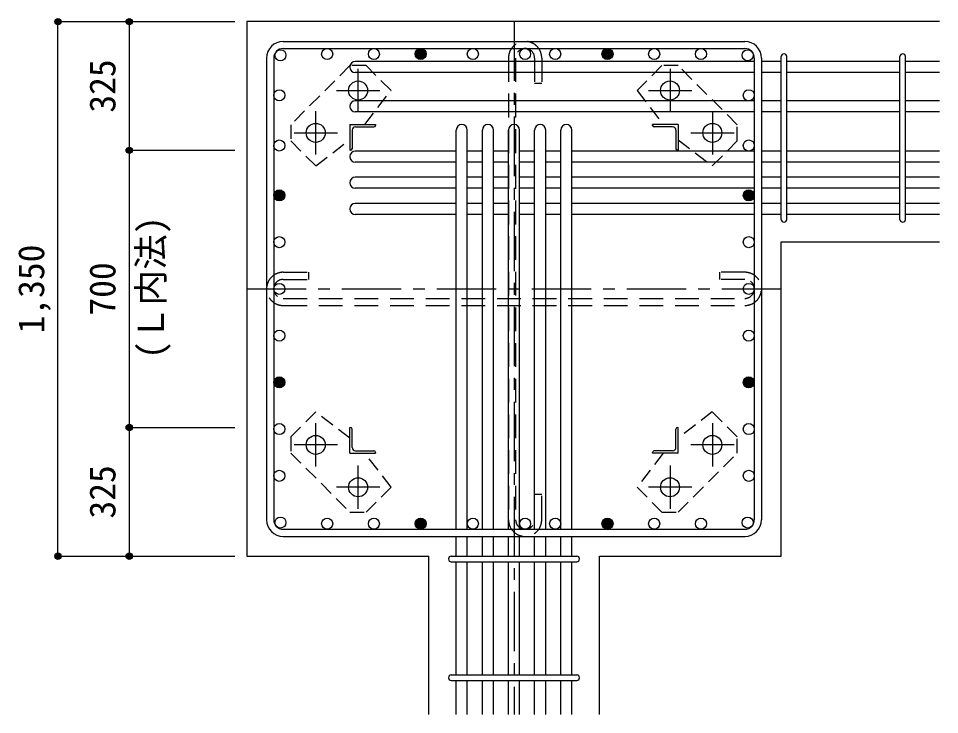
# Model space of a CAD drawing. Units: millimetres at full size, sheet at 1:30. Extents: x -5973 to 5954, y -4195 to 4201.
# Drawn here: x -700 to 1627, y 1448 to 3206 of the extents above; entities that cross this region are included whole.
import ezdxf
from ezdxf.enums import TextEntityAlignment as Align

# ---------------------------------------------------------------- set-up
doc = ezdxf.new("R2010")
doc.units = ezdxf.units.MM
doc.header["$LTSCALE"] = 30
doc.header["$PDMODE"] = 32
doc.header["$PDSIZE"] = 15
for name, pattern in [('CHAIN1', [8, 5, -1, 1, -1]), ('DASHED1', [1.8, 1.2, -0.6]), ('DASHED2', [3, 2, -1])]:
    doc.linetypes.add(name, pattern=pattern)
for name, color, linetype in [('0-1_躯体線', 2, 'Continuous'), ('0-2_アンカーボルト', 4, 'CHAIN1'), ('0-3_立上り筋', 4, 'Continuous'), ('0-4_フープ筋', 7, 'Continuous'), ('0-5_基礎梁筋', 7, 'Continuous'), ('0-6_スタラップ筋', 7, 'Continuous'), ('0-7_文字', 4, 'Continuous'), ('0-9_プレート', 4, 'DASHED1'), ('0-A_アングル', 4, 'Continuous'), ('0-C', 7, 'DASHED2'), ('0-D_寸法', 4, 'Continuous')]:
    doc.layers.add(name, color=color, linetype=linetype)
doc.styles.add('ＭＳ ゴシック', font='')
doc.styles.get('ＭＳ ゴシック').set_extended_font_data('MS Gothic')

msp = doc.modelspace()

# ---------------------------------------------------------------- linework, layer by layer
at = {"layer": '0-1_躯体線'}
for p, q in [((1627.44, 3198.3), (-122.56, 3198.3)), ((-122.56, 3198.3), (-122.56, 1848.3)), ((1227.44, 2641.8), (1627.44, 2641.8)), ((1227.44, 1848.3), (1227.44, 2641.8)), ((-122.56, 1848.3), (336.94, 1848.3)), ((336.94, 1448.3), (336.94, 1848.3))]:
    msp.add_line(p, q, dxfattribs=at)
msp.add_lwpolyline([(767.94, 1448.3), (767.94, 1848.3), (1227.44, 1848.3)], dxfattribs=at)
at = {"layer": '0-2_アンカーボルト'}
for p, q in [((158.44, 2969.6), (158.44, 3079.1)), ((946.44, 3079.1), (946.44, 2969.6)), ((103.63, 3024.3), (213.13, 3024.3)), ((891.74, 3024.3), (1001.24, 3024.3)), ((51.44, 2862.6), (51.44, 2972.1)), ((1053.44, 2972.1), (1053.44, 2862.6)), ((-3.37, 2917.3), (106.13, 2917.3)), ((998.74, 2917.3), (1108.24, 2917.3)), ((51.44, 2074.5), (51.44, 2184)), ((1053.44, 2184), (1053.44, 2074.5)), ((106.14, 2129.3), (-3.36, 2129.3)), ((1108.24, 2129.3), (998.74, 2129.3)), ((158.44, 1967.5), (158.44, 2077)), ((946.44, 2077), (946.44, 1967.5)), ((213.14, 2022.3), (103.64, 2022.3)), ((1001.24, 2022.3), (891.74, 2022.3))]:
    msp.add_line(p, q, dxfattribs=at)
at = {"layer": '0-2_アンカーボルト', "color": 3, "linetype": 'Continuous'}
for centre in [(158.44, 3024.3), (946.44, 3024.3), (51.44, 2917.3), (1053.44, 2917.3), (51.44, 2129.3), (1053.44, 2129.3), (158.44, 2022.3), (946.44, 2022.3)]:
    msp.add_circle(centre, 24, dxfattribs=at)
at = {"layer": '0-3_立上り筋', "color": 3}
for centre in [(-37.63, 3113.37), (80.38, 3116.3), (198.39, 3116.3), (316.41, 3116.3), (448.44, 3116.3), (580.44, 3116.3), (656.44, 3116.3), (788.47, 3116.3), (906.48, 3116.3), (1024.49, 3116.3), (1142.51, 3113.37), (-40.56, 3012.3), (1145.44, 3012.3), (-40.56, 2885.3), (1145.44, 2885.3), (-40.56, 2759.33), (1145.44, 2759.33), (-40.56, 2641.31), (1145.44, 2641.31), (-40.56, 2523.3), (1145.44, 2523.3), (-40.56, 2405.29), (1145.44, 2405.29), (-40.56, 2287.27), (1145.44, 2287.27), (-40.56, 2169.26), (1145.44, 2169.26), (-40.56, 2051.24), (1145.44, 2051.24), (-37.63, 1933.23), (80.38, 1930.3), (198.39, 1930.3), (316.41, 1930.3), (448.44, 1930.3), (580.44, 1930.3), (656.44, 1930.3), (788.47, 1930.3), (906.48, 1930.3), (1024.49, 1930.3), (1142.51, 1933.23)]:
    msp.add_circle(centre, 14, dxfattribs=at)
at = {"layer": '0-3_立上り筋'}
for centre, radius in [((316.41, 3116.3), 12.6), ((316.41, 3116.3), 11.2), ((316.41, 3116.3), 9.8), ((316.41, 3116.3), 8.4), ((316.41, 3116.3), 7), ((316.41, 3116.3), 5.6), ((316.41, 3116.3), 4.2), ((316.41, 3116.3), 2.8), ((788.47, 3116.3), 12.6), ((788.47, 3116.3), 11.2), ((788.47, 3116.3), 9.8), ((788.47, 3116.3), 8.4), ((788.47, 3116.3), 7), ((788.47, 3116.3), 5.6), ((788.47, 3116.3), 4.2), ((788.47, 3116.3), 2.8), ((316.41, 3116.3), 1.4), ((788.47, 3116.3), 1.4), ((-40.56, 2759.33), 12.6), ((-40.56, 2759.33), 11.2), ((1145.44, 2759.33), 12.6), ((1145.44, 2759.33), 11.2), ((-40.56, 2759.33), 9.8), ((-40.56, 2759.33), 8.4), ((-40.56, 2759.33), 7), ((-40.56, 2759.33), 5.6), ((-40.56, 2759.33), 4.2), ((-40.56, 2759.33), 2.8), ((-40.56, 2759.33), 1.4), ((1145.44, 2759.33), 9.8), ((1145.44, 2759.33), 8.4), ((1145.44, 2759.33), 7), ((1145.44, 2759.33), 5.6), ((1145.44, 2759.33), 4.2), ((1145.44, 2759.33), 2.8), ((1145.44, 2759.33), 1.4), ((-40.56, 2287.27), 12.6), ((-40.56, 2287.27), 11.2), ((-40.56, 2287.27), 9.8), ((-40.56, 2287.27), 8.4), ((-40.56, 2287.27), 7), ((-40.56, 2287.27), 5.6), ((-40.56, 2287.27), 4.2), ((-40.56, 2287.27), 2.8), ((-40.56, 2287.27), 1.4), ((1145.44, 2287.27), 12.6), ((1145.44, 2287.27), 11.2), ((1145.44, 2287.27), 9.8), ((1145.44, 2287.27), 8.4), ((1145.44, 2287.27), 7), ((1145.44, 2287.27), 5.6), ((1145.44, 2287.27), 4.2), ((1145.44, 2287.27), 2.8), ((1145.44, 2287.27), 1.4), ((316.41, 1930.3), 12.6), ((316.41, 1930.3), 11.2), ((316.41, 1930.3), 9.8), ((316.41, 1930.3), 8.4), ((316.41, 1930.3), 7), ((316.41, 1930.3), 5.6), ((316.41, 1930.3), 4.2), ((316.41, 1930.3), 2.8), ((316.41, 1930.3), 1.4), ((788.47, 1930.3), 12.6), ((788.47, 1930.3), 11.2), ((788.47, 1930.3), 9.8), ((788.47, 1930.3), 8.4), ((788.47, 1930.3), 7), ((788.47, 1930.3), 5.6), ((788.47, 1930.3), 4.2), ((788.47, 1930.3), 2.8), ((788.47, 1930.3), 1.4)]:
    msp.add_circle(centre, radius, dxfattribs=at)
at = {"layer": '0-4_フープ筋'}
for p, q in [((-30.56, 3148.3), (1135.44, 3148.3)), ((-30.56, 3130.3), (1135.44, 3130.3)), ((-72.56, 3106.3), (-72.56, 1940.3)), ((-54.56, 3106.3), (-54.56, 1940.3)), ((1159.44, 3106.3), (1159.44, 1940.3)), ((1177.44, 3106.3), (1177.44, 1940.3)), ((-30.56, 1916.3), (1135.44, 1916.3)), ((-30.56, 1898.3), (1135.44, 1898.3))]:
    msp.add_line(p, q, dxfattribs=at)
for centre, radius, start, end in [((-30.56, 3106.3), 42, 90, 180), ((1135.44, 3106.3), 42, 0, 90), ((-30.56, 3106.3), 24, 90, 180), ((1135.44, 3106.3), 24, 0, 90), ((-30.56, 1940.3), 42, 180, 270), ((-30.56, 1940.3), 24, 180, 270), ((1135.44, 1940.3), 42, 270, 0), ((1135.44, 1940.3), 24, 270, 0)]:
    msp.add_arc(centre, radius, start, end, dxfattribs=at)
at = {"layer": '0-5_基礎梁筋'}
for p, q in [((1159.44, 3097.37), (151.44, 3097.37)), ((1227.44, 3097.37), (1177.44, 3097.37)), ((1527.44, 3097.37), (1241.44, 3097.37)), ((1627.44, 3097.37), (1541.44, 3097.37)), ((1159.44, 3069.37), (151.44, 3069.37)), ((1227.44, 3069.37), (1177.44, 3069.37)), ((1527.44, 3069.37), (1241.44, 3069.37)), ((1627.44, 3069.37), (1541.44, 3069.37)), ((1159.44, 2998.3), (151.44, 2998.3)), ((1227.44, 2998.3), (1177.44, 2998.3)), ((1527.44, 2998.3), (1241.44, 2998.3)), ((1627.44, 2998.3), (1541.44, 2998.3)), ((1159.44, 2970.3), (151.44, 2970.3)), ((1227.44, 2970.3), (1177.44, 2970.3)), ((1527.44, 2970.3), (1241.44, 2970.3)), ((1627.44, 2970.3), (1541.44, 2970.3)), ((406.44, 1916.3), (406.44, 2924.3)), ((434.44, 1916.3), (434.44, 2924.3)), ((472.44, 1916.3), (472.44, 2924.3)), ((500.44, 1916.3), (500.44, 2924.3)), ((538.44, 1916.3), (538.44, 2924.3)), ((566.44, 1916.3), (566.44, 2924.3)), ((604.44, 1916.3), (604.44, 2924.3)), ((632.44, 1916.3), (632.44, 2924.3)), ((670.44, 1916.3), (670.44, 2924.3)), ((698.44, 1916.3), (698.44, 2924.3)), ((406.44, 2871.3), (151.44, 2871.3)), ((472.44, 2871.3), (434.44, 2871.3)), ((538.44, 2871.3), (500.44, 2871.3)), ((604.44, 2871.3), (566.44, 2871.3)), ((670.44, 2871.3), (632.44, 2871.3)), ((1159.44, 2871.3), (698.44, 2871.3)), ((1227.44, 2871.3), (1177.44, 2871.3)), ((1527.44, 2871.3), (1241.44, 2871.3)), ((1627.44, 2871.3), (1541.44, 2871.3)), ((406.44, 2843.3), (151.44, 2843.3)), ((472.44, 2843.3), (434.44, 2843.3)), ((538.44, 2843.3), (500.44, 2843.3)), ((604.44, 2843.3), (566.44, 2843.3)), ((670.44, 2843.3), (632.44, 2843.3)), ((1159.44, 2843.3), (698.44, 2843.3)), ((1227.44, 2843.3), (1177.44, 2843.3)), ((1527.44, 2843.3), (1241.44, 2843.3)), ((1627.44, 2843.3), (1541.44, 2843.3)), ((406.44, 2805.3), (151.44, 2805.3)), ((472.44, 2805.3), (434.44, 2805.3)), ((538.44, 2805.3), (500.44, 2805.3)), ((604.44, 2805.3), (566.44, 2805.3)), ((670.44, 2805.3), (632.44, 2805.3)), ((1159.44, 2805.3), (698.44, 2805.3)), ((1227.44, 2805.3), (1177.44, 2805.3)), ((1527.44, 2805.3), (1241.44, 2805.3)), ((1627.44, 2805.3), (1541.44, 2805.3)), ((406.44, 2777.3), (151.44, 2777.3)), ((472.44, 2777.3), (434.44, 2777.3)), ((538.44, 2777.3), (500.44, 2777.3)), ((604.44, 2777.3), (566.44, 2777.3)), ((670.44, 2777.3), (632.44, 2777.3)), ((1159.44, 2777.3), (698.44, 2777.3)), ((1227.44, 2777.3), (1177.44, 2777.3)), ((1527.44, 2777.3), (1241.44, 2777.3)), ((1627.44, 2777.3), (1541.44, 2777.3)), ((406.44, 2739.3), (151.44, 2739.3)), ((472.44, 2739.3), (434.44, 2739.3)), ((538.44, 2739.3), (500.44, 2739.3)), ((604.44, 2739.3), (566.44, 2739.3)), ((670.44, 2739.3), (632.44, 2739.3)), ((1159.44, 2739.3), (698.44, 2739.3)), ((1227.44, 2739.3), (1177.44, 2739.3)), ((1527.44, 2739.3), (1241.44, 2739.3)), ((1627.44, 2739.3), (1541.44, 2739.3)), ((406.44, 2711.3), (151.44, 2711.3)), ((472.44, 2711.3), (434.44, 2711.3)), ((538.44, 2711.3), (500.44, 2711.3)), ((604.44, 2711.3), (566.44, 2711.3)), ((670.44, 2711.3), (632.44, 2711.3)), ((1159.44, 2711.3), (698.44, 2711.3)), ((1227.44, 2711.3), (1177.44, 2711.3)), ((1527.44, 2711.3), (1241.44, 2711.3)), ((1627.44, 2711.3), (1541.44, 2711.3)), ((406.44, 1848.3), (406.44, 1898.3)), ((434.44, 1848.3), (434.44, 1898.3)), ((472.44, 1848.3), (472.44, 1898.3)), ((500.44, 1848.3), (500.44, 1898.3)), ((538.44, 1848.3), (538.44, 1898.3)), ((566.44, 1848.3), (566.44, 1898.3)), ((604.44, 1848.3), (604.44, 1898.3)), ((632.44, 1848.3), (632.44, 1898.3)), ((670.44, 1848.3), (670.44, 1898.3)), ((698.44, 1848.3), (698.44, 1898.3)), ((406.44, 1548.3), (406.44, 1834.3)), ((434.44, 1548.3), (434.44, 1834.3)), ((472.44, 1548.3), (472.44, 1834.3)), ((500.44, 1548.3), (500.44, 1834.3)), ((538.44, 1548.3), (538.44, 1834.3)), ((566.44, 1548.3), (566.44, 1834.3)), ((604.44, 1548.3), (604.44, 1834.3)), ((632.44, 1548.3), (632.44, 1834.3)), ((670.44, 1548.3), (670.44, 1834.3)), ((698.44, 1548.3), (698.44, 1834.3)), ((406.44, 1448.3), (406.44, 1534.3)), ((434.44, 1448.3), (434.44, 1534.3)), ((472.44, 1448.3), (472.44, 1534.3)), ((500.44, 1448.3), (500.44, 1534.3)), ((538.44, 1448.3), (538.44, 1534.3)), ((566.44, 1448.3), (566.44, 1534.3)), ((604.44, 1448.3), (604.44, 1534.3)), ((632.44, 1448.3), (632.44, 1534.3)), ((670.44, 1448.3), (670.44, 1534.3)), ((698.44, 1448.3), (698.44, 1534.3))]:
    msp.add_line(p, q, dxfattribs=at)
for centre, start, end in [((151.44, 3083.37), 90, 270), ((151.44, 2984.3), 90, 270), ((420.44, 2924.3), 0, 180), ((486.44, 2924.3), 0, 180), ((552.44, 2924.3), 0, 180), ((618.44, 2924.3), 0, 180), ((684.44, 2924.3), 0, 180), ((151.44, 2857.3), 90, 270), ((151.44, 2791.3), 90, 270), ((151.44, 2725.3), 90, 270)]:
    msp.add_arc(centre, 14, start, end, dxfattribs=at)
at = {"layer": '0-6_スタラップ筋'}
for p, q in [((1227.44, 2698.8), (1227.44, 3109.87)), ((1241.44, 2698.8), (1241.44, 3109.87)), ((1527.44, 2698.8), (1527.44, 3109.87)), ((1541.44, 2698.8), (1541.44, 3109.87)), ((393.94, 1848.3), (710.94, 1848.3)), ((393.94, 1834.3), (710.94, 1834.3)), ((393.94, 1548.3), (710.94, 1548.3)), ((393.94, 1534.3), (710.94, 1534.3))]:
    msp.add_line(p, q, dxfattribs=at)
for centre, start, end in [((1234.44, 3109.87), 0, 180), ((1234.44, 3109.87), 0, 180), ((1234.44, 3109.87), 0, 180), ((1234.44, 3109.87), 0, 180), ((1534.44, 3109.87), 0, 180), ((1234.44, 2698.8), 180, 0), ((1234.44, 2698.8), 180, 0), ((1234.44, 2698.8), 180, 0), ((1234.44, 2698.8), 180, 0), ((1534.44, 2698.8), 180, 0), ((393.94, 1841.3), 90, 270), ((393.94, 1841.3), 90, 270), ((393.94, 1841.3), 90, 270), ((393.94, 1841.3), 90, 270), ((710.94, 1841.3), 270, 90), ((710.94, 1841.3), 270, 90), ((710.94, 1841.3), 270, 90), ((710.94, 1841.3), 270, 90), ((393.94, 1541.3), 90, 270), ((710.94, 1541.3), 270, 90)]:
    msp.add_arc(centre, 7, start, end, dxfattribs=at)
at = {"layer": '0-9_プレート'}
for p, q in [((926.04, 3087.1), (863.14, 3024.2)), ((967.04, 3087.1), (926.04, 3087.1)), ((863.14, 3024.2), (929.24, 2938.3)), ((-11.36, 2937.9), (-11.36, 2896.9)), ((-11.36, 2896.9), (51.54, 2834)), ((51.54, 2834), (137.44, 2900.1)), ((1053.34, 2212.6), (967.44, 2146.5)), ((1116.24, 2149.7), (1053.34, 2212.6)), ((1116.24, 2108.7), (1116.24, 2149.7)), ((241.74, 2022.4), (175.64, 2108.3)), ((178.84, 1959.5), (241.74, 2022.4)), ((137.84, 1959.5), (178.84, 1959.5))]:
    msp.add_line(p, q, dxfattribs=at)
for points in [[(175.64, 2938.3), (241.74, 3024.2), (178.84, 3087.1), (137.84, 3087.1), (-11.36, 2937.9)], [(967.44, 2900.1), (1053.34, 2834), (1116.24, 2896.9), (1116.24, 2937.9), (967.04, 3087.1)], [(137.44, 2146.5), (51.54, 2212.6), (-11.36, 2149.7), (-11.36, 2108.7), (137.84, 1959.5)], [(929.24, 2108.3), (863.14, 2022.4), (926.04, 1959.5), (967.04, 1959.5), (1116.24, 2108.7)]]:
    msp.add_lwpolyline(points, dxfattribs=at)
at = {"layer": '0-A_アングル'}
for p, q in [((137.44, 2938.3), (202.44, 2938.3)), ((137.44, 2938.3), (137.44, 2873.3)), ((151.94, 2932.3), (198.44, 2932.3)), ((202.44, 2938.3), (202.44, 2936.3)), ((967.44, 2938.3), (902.44, 2938.3)), ((902.44, 2936.3), (902.44, 2938.3)), ((952.94, 2932.3), (906.44, 2932.3)), ((967.44, 2938.3), (967.44, 2873.3)), ((143.44, 2923.8), (143.44, 2877.3)), ((961.44, 2923.8), (961.44, 2877.3)), ((139.44, 2873.3), (137.44, 2873.3)), ((967.44, 2873.3), (965.44, 2873.3)), ((137.44, 2173.3), (139.44, 2173.3)), ((137.44, 2108.3), (137.44, 2173.3)), ((143.44, 2122.8), (143.44, 2169.3)), ((961.44, 2122.8), (961.44, 2169.3)), ((965.44, 2173.3), (967.44, 2173.3)), ((967.44, 2108.3), (967.44, 2173.3)), ((137.44, 2108.3), (202.44, 2108.3)), ((151.94, 2114.3), (198.44, 2114.3)), ((202.44, 2110.3), (202.44, 2108.3)), ((902.44, 2108.3), (902.44, 2110.3)), ((967.44, 2108.3), (902.44, 2108.3)), ((952.94, 2114.3), (906.44, 2114.3))]:
    msp.add_line(p, q, dxfattribs=at)
for centre, radius, start, end in [((151.94, 2923.8), 8.5, 90, 180), ((198.44, 2936.3), 4, 270, 0), ((906.44, 2936.3), 4, 180, 270), ((952.94, 2923.8), 8.5, 0, 90), ((139.44, 2877.3), 4, 270, 0), ((965.44, 2877.3), 4, 180, 270), ((139.44, 2169.3), 4, 0, 90), ((965.44, 2169.3), 4, 90, 180), ((151.94, 2122.8), 8.5, 180, 270), ((952.94, 2122.8), 8.5, 270, 0), ((198.44, 2110.3), 4, 0, 90), ((906.44, 2110.3), 4, 90, 180)]:
    msp.add_arc(centre, radius, start, end, dxfattribs=at)
at = {"layer": '0-C'}
for p, q in [((538.44, 3106.3), (538.44, 1940.3)), ((556.44, 3106.3), (556.44, 1940.3)), ((604.44, 3106.3), (604.44, 3042.3)), ((622.44, 3106.3), (622.44, 3042.3)), ((622.44, 3042.3), (604.44, 3042.3)), ((-30.56, 2565.3), (33.44, 2565.3)), ((33.44, 2565.3), (33.44, 2547.3)), ((-30.56, 2547.3), (33.44, 2547.3)), ((1135.44, 2547.3), (1071.44, 2547.3)), ((-30.56, 2499.3), (1135.44, 2499.3)), ((-30.56, 2481.3), (1135.44, 2481.3)), ((604.44, 1940.3), (604.44, 2004.3))]:
    msp.add_line(p, q, dxfattribs=at)
for points in [[(1135.44, 2565.3), (1071.44, 2565.3), (1071.44, 2547.3)], [(622.44, 1940.3), (622.44, 2004.3), (604.44, 2004.3)]]:
    msp.add_lwpolyline(points, dxfattribs=at)
for centre, radius, start, end in [((580.44, 3106.3), 42, 0, 180), ((580.44, 3106.3), 24, 0, 180), ((-30.56, 2523.3), 42, 90, 270), ((1135.44, 2523.3), 42, 270, 90), ((-30.56, 2523.3), 24, 90, 270), ((1135.44, 2523.3), 24, 270, 90), ((580.44, 1940.3), 42, 180, 0), ((580.44, 1940.3), 24, 180, 0)]:
    msp.add_arc(centre, radius, start, end, dxfattribs=at)
at = {"layer": '0-D_寸法'}
for p, q in [((-599.6, 3198.3), (-419.6, 3198.3)), ((-599.6, 3198.3), (-419.6, 3198.3)), ((-599.6, 1848.3), (-599.6, 3198.3)), ((-419.6, 3198.3), (-419.6, 2873.3)), ((-419.6, 3198.3), (-152.56, 3198.3)), ((-419.6, 2873.3), (-152.56, 2873.3)), ((-419.6, 2873.3), (-419.6, 2173.3)), ((-419.6, 2173.3), (-152.56, 2173.3)), ((-419.6, 2173.3), (-419.6, 1848.3)), ((-599.6, 1848.3), (-419.6, 1848.3)), ((-419.6, 1848.3), (-152.56, 1848.3)), ((-419.6, 1848.3), (-152.56, 1848.3))]:
    msp.add_line(p, q, dxfattribs=at)
at = {"layer": '0-D_寸法', "linetype": 'CHAIN1'}
for p, q in [((552.44, 3198.3), (552.44, 1448.3)), ((-122.56, 2523.3), (1227.44, 2523.3))]:
    msp.add_line(p, q, dxfattribs=at)
at = {"layer": '0-D_寸法'}
for centre, radius in [((-599.6, 3198.3), 8), ((-599.6, 3198.3), 7.2), ((-599.6, 3198.3), 6.4), ((-599.6, 3198.3), 5.6), ((-599.6, 3198.3), 4.8), ((-599.6, 3198.3), 4), ((-599.6, 3198.3), 3.2), ((-599.6, 3198.3), 2.4), ((-599.6, 3198.3), 1.6), ((-599.6, 3198.3), 0.8), ((-419.6, 3198.3), 8), ((-419.6, 3198.3), 7.2), ((-419.6, 3198.3), 6.4), ((-419.6, 3198.3), 5.6), ((-419.6, 3198.3), 4.8), ((-419.6, 3198.3), 4), ((-419.6, 3198.3), 3.2), ((-419.6, 3198.3), 2.4), ((-419.6, 3198.3), 1.6), ((-419.6, 3198.3), 0.8), ((-419.6, 2873.3), 8), ((-419.6, 2873.3), 7.2), ((-419.6, 2873.3), 6.4), ((-419.6, 2873.3), 5.6), ((-419.6, 2873.3), 4.8), ((-419.6, 2873.3), 4), ((-419.6, 2873.3), 3.2), ((-419.6, 2873.3), 2.4), ((-419.6, 2873.3), 1.6), ((-419.6, 2873.3), 0.8), ((-419.6, 2173.3), 8), ((-419.6, 2173.3), 7.2), ((-419.6, 2173.3), 6.4), ((-419.6, 2173.3), 5.6), ((-419.6, 2173.3), 4.8), ((-419.6, 2173.3), 4), ((-419.6, 2173.3), 3.2), ((-419.6, 2173.3), 2.4), ((-419.6, 2173.3), 1.6), ((-419.6, 2173.3), 0.8), ((-599.6, 1848.3), 8), ((-599.6, 1848.3), 7.2), ((-599.6, 1848.3), 6.4), ((-599.6, 1848.3), 5.6), ((-599.6, 1848.3), 4.8), ((-599.6, 1848.3), 4), ((-599.6, 1848.3), 3.2), ((-599.6, 1848.3), 2.4), ((-599.6, 1848.3), 1.6), ((-599.6, 1848.3), 0.8), ((-419.6, 1848.3), 8), ((-419.6, 1848.3), 7.2), ((-419.6, 1848.3), 6.4), ((-419.6, 1848.3), 5.6), ((-419.6, 1848.3), 4.8), ((-419.6, 1848.3), 4), ((-419.6, 1848.3), 3.2), ((-419.6, 1848.3), 2.4), ((-419.6, 1848.3), 1.6), ((-419.6, 1848.3), 0.8)]:
    msp.add_circle(centre, radius, dxfattribs=at)
at = {"layer": '0-D_寸法', "color": 7}
for p in [(-599.6, 3198.3), (-419.6, 3198.3), (-419.6, 2873.3), (-419.6, 2173.3), (-599.6, 1848.3), (-419.6, 1848.3)]:
    msp.add_point(p, dxfattribs=at)

# ---------------------------------------------------------------- texts
at = {"layer": '0-7_文字', "style": 'ＭＳ ゴシック'}
msp.add_text('(Ｌ内法)', height=65.98, rotation=90, dxfattribs=at).set_placement((-312.36, 2346.52), align=Align.BOTTOM_LEFT)
at = {"layer": '0-D_寸法', "style": 'ＭＳ ゴシック'}
for s, p in [('325', (-434.6, 2968.3)), ('1,350', (-614.6, 2410.8)), ('700', (-434.6, 2455.8)), ('325', (-434.6, 1943.3))]:
    msp.add_text(s, height=65.98, rotation=90, dxfattribs=at).set_placement(p, align=Align.BOTTOM_LEFT)

doc.saveas('drawing.dxf')
